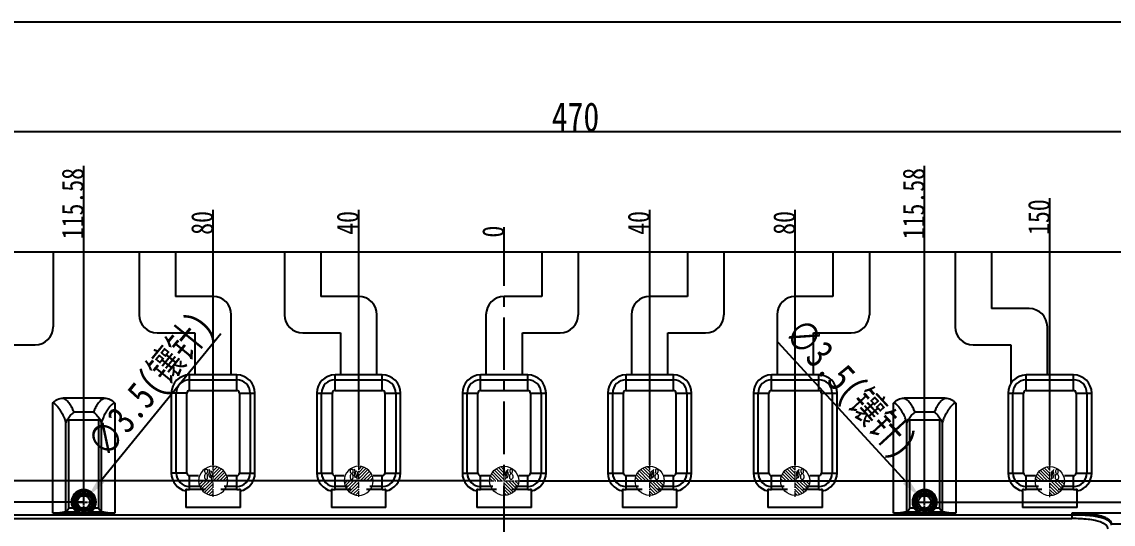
# Model space of a CAD drawing. Header units: millimetres. Extents: x -941 to 1421, y -11614 to -3210.
# Drawn here: x -123.7 to 176.3, y -5870.4 to -5732.3 of the extents above; entities that cross this region are included whole.
import ezdxf
from ezdxf.enums import TextEntityAlignment as Align

# ---------------------------------------------------------------- set-up
doc = ezdxf.new("R2010")
doc.units = ezdxf.units.MM
doc.header["$LTSCALE"] = 16.335
doc.header["$PDMODE"] = 3
doc.header["$PDSIZE"] = 0.3125
doc.linetypes.add('CENTER', pattern=[0.6, 0.375, -0.075, 0.075, -0.075])
doc.linetypes.add('HIDDEN', pattern=[0.2, 0.1, -0.1])
doc.layers.get('0').update_dxf_attribs({"linetype": 'CONTINUOUS'})
doc.layers.get('Defpoints').update_dxf_attribs({"linetype": 'CONTINUOUS'})
doc.layers.add('DEFAULT_2', color=8, linetype='HIDDEN')
doc.layers.add('epin', color=13, linetype='CONTINUOUS', lineweight=9)
doc.styles.get("Standard").update_dxf_attribs({"font": 'txt', "width": 0.8})
doc.styles.add('TXT05', font='txt.shx', dxfattribs={"width": 0.5, "bigfont": 'gbcbig.shx'})
doc.dimstyles.new('ISO-25', dxfattribs={"dimtxt": 8, "dimasz": 6, "dimexe": 0, "dimexo": 0, "dimgap": 0, "dimtad": 1, "dimdsep": 46, "dimtxsty": 'Standard', "dimcen": 0, "dimclrd": 4, "dimclre": 4, "dimclrt": 6, "dimazin": 0, "dimtfac": 1, "dimtofl": 0, "dimtmove": 0, "dimatfit": 3, "dimfxl": 0, "dimarcsym": 0})

# ---------------------------------------------------------------- blocks, each defined once
blk = doc.blocks.new('*D630')
at = {"color": 4, "lineweight": -2}
for p, q in [((-226.1, -5846.47), (-226.1, -5762.46)), ((-220.1, -5762.46), (237.9, -5762.46)), ((243.9, -5846.47), (243.9, -5762.46))]:
    blk.add_line(p, q, dxfattribs=at)
at = {"color": 4}
for points in [[(-220.1, -5761.46), (-220.1, -5763.46), (-226.1, -5762.46)], [(237.9, -5761.46), (237.9, -5763.46), (243.9, -5762.46)]]:
    blk.add_solid(points, dxfattribs=at)
at = {"layer": 'Defpoints', "color": 0}
for p in [(243.9, -5762.46), (-226.1, -5846.47), (243.9, -5846.47)]:
    blk.add_point(p, dxfattribs=at)
at = {"color": 6, "insert": (28.5, -5758.46), "char_height": 8, "attachment_point": 5}
blk.add_mtext('470', dxfattribs=at)
blk = doc.blocks.new('*D631')
at = {"color": 4, "lineweight": -2}
for p, q in [((176.22, -5795.47), (284.86, -5795.47)), ((284.86, -5801.47), (284.86, -6169.47)), ((166.69, -6175.47), (284.86, -6175.47))]:
    blk.add_line(p, q, dxfattribs=at)
at = {"color": 4}
for points in [[(283.86, -5801.47), (285.86, -5801.47), (284.86, -5795.47)], [(283.86, -6169.47), (285.86, -6169.47), (284.86, -6175.47)]]:
    blk.add_solid(points, dxfattribs=at)
at = {"layer": 'Defpoints', "color": 0}
for p in [(176.22, -5795.47), (166.69, -6175.47), (284.86, -6175.47)]:
    blk.add_point(p, dxfattribs=at)
at = {"color": 6, "insert": (280.86, -5974.79), "char_height": 8, "attachment_point": 5, "rotation": 90}
blk.add_mtext('380', dxfattribs=at)
blk = doc.blocks.new('*D668')
at = {"color": 4, "lineweight": -2}
for p, q in [((228.03, -5858.47), (240.03, -5853.21)), ((240.03, -5853.21), (263.23, -5853.21)), ((13.3, -5858.47), (228.03, -5858.47))]:
    blk.add_line(p, q, dxfattribs=at)
at = {"layer": 'Defpoints', "color": 0}
for p in [(252.03, -5853.21), (13.3, -5858.47), (8.9, -5985.47)]:
    blk.add_point(p, dxfattribs=at)
at = {"color": 6, "insert": (257.63, -5850.21), "char_height": 6, "attachment_point": 5}
blk.add_mtext('127', dxfattribs=at)
blk = doc.blocks.new('*D669')
at = {"color": 4, "lineweight": -2}
blk.add_line((217.29, -5825.47), (262.43, -5825.47), dxfattribs=at)
at = {"layer": 'Defpoints', "color": 0}
for p in [(217.29, -5825.47), (252.03, -5825.47), (8.9, -5985.47)]:
    blk.add_point(p, dxfattribs=at)
at = {"color": 6, "insert": (257.23, -5822.47), "char_height": 6, "attachment_point": 5}
blk.add_mtext('160', dxfattribs=at)
blk = doc.blocks.new('*D689')
at = {"color": 4, "lineweight": -2}
blk.add_line((8.9, -5804.45), (8.9, -5788.75), dxfattribs=at)
at = {"layer": 'Defpoints', "color": 0}
for p in [(8.9, -5791.15), (8.9, -5804.45), (8.9, -5985.47)]:
    blk.add_point(p, dxfattribs=at)
at = {"color": 6, "insert": (5.9, -5789.95), "char_height": 6, "attachment_point": 5, "rotation": 90}
blk.add_mtext('0', dxfattribs=at)
blk = doc.blocks.new('*D690')
at = {"color": 4, "lineweight": -2}
blk.add_line((48.9, -5854.07), (48.9, -5783.95), dxfattribs=at)
at = {"layer": 'Defpoints', "color": 0}
for p in [(48.9, -5791.15), (48.9, -5854.07), (8.9, -5985.47)]:
    blk.add_point(p, dxfattribs=at)
at = {"color": 6, "insert": (45.9, -5787.55), "char_height": 6, "attachment_point": 5, "rotation": 90}
blk.add_mtext('40', dxfattribs=at)
blk = doc.blocks.new('*D691')
at = {"color": 4, "lineweight": -2}
blk.add_line((88.9, -5854.07), (88.9, -5783.95), dxfattribs=at)
at = {"layer": 'Defpoints', "color": 0}
for p in [(88.9, -5791.15), (88.9, -5854.07), (8.9, -5985.47)]:
    blk.add_point(p, dxfattribs=at)
at = {"color": 6, "insert": (85.9, -5787.55), "char_height": 6, "attachment_point": 5, "rotation": 90}
blk.add_mtext('80', dxfattribs=at)
blk = doc.blocks.new('*D692')
at = {"color": 4, "lineweight": -2}
blk.add_line((158.9, -5854.16), (158.9, -5780.75), dxfattribs=at)
at = {"layer": 'Defpoints', "color": 0}
for p in [(158.9, -5791.15), (158.9, -5854.16), (8.9, -5985.47)]:
    blk.add_point(p, dxfattribs=at)
at = {"color": 6, "insert": (155.9, -5785.95), "char_height": 6, "attachment_point": 5, "rotation": 90}
blk.add_mtext('150', dxfattribs=at)
blk = doc.blocks.new('*D693')
at = {"color": 4, "lineweight": -2}
for p, q in [((186.4, -5803.15), (186.4, -5779.95)), ((184.9, -5815.15), (186.4, -5803.15)), ((184.9, -5971.07), (184.9, -5815.15))]:
    blk.add_line(p, q, dxfattribs=at)
at = {"layer": 'Defpoints', "color": 0}
for p in [(186.4, -5791.15), (184.9, -5971.07), (8.9, -5985.47)]:
    blk.add_point(p, dxfattribs=at)
at = {"color": 6, "insert": (183.4, -5785.55), "char_height": 6, "attachment_point": 5, "rotation": 90}
blk.add_mtext('176', dxfattribs=at)
blk = doc.blocks.new('*D694')
at = {"color": 4, "lineweight": -2}
blk.add_line((213.9, -5822.3), (213.9, -5779.15), dxfattribs=at)
at = {"layer": 'Defpoints', "color": 0}
for p in [(213.9, -5791.15), (213.9, -5822.3), (8.9, -5985.47)]:
    blk.add_point(p, dxfattribs=at)
at = {"color": 6, "insert": (210.9, -5785.15), "char_height": 6, "attachment_point": 5, "rotation": 90}
blk.add_mtext('205', dxfattribs=at)
blk = doc.blocks.new('*D715')
at = {"color": 4, "lineweight": -2}
for p, q in [((-222.24, -5854.72), (-245.44, -5854.72)), ((-210.24, -5858.47), (-222.24, -5854.72)), ((4.5, -5858.47), (-210.24, -5858.47))]:
    blk.add_line(p, q, dxfattribs=at)
at = {"layer": 'Defpoints', "color": 0}
for p in [(-234.24, -5854.72), (4.5, -5858.47), (8.9, -5985.47)]:
    blk.add_point(p, dxfattribs=at)
at = {"color": 6, "insert": (-239.84, -5851.72), "char_height": 6, "attachment_point": 5}
blk.add_mtext('127', dxfattribs=at)
blk = doc.blocks.new('*D716')
at = {"color": 4, "lineweight": -2}
blk.add_line((-199.5, -5825.47), (-244.64, -5825.47), dxfattribs=at)
at = {"layer": 'Defpoints', "color": 0}
for p in [(-234.24, -5825.47), (-199.5, -5825.47), (8.9, -5985.47)]:
    blk.add_point(p, dxfattribs=at)
at = {"color": 6, "insert": (-239.44, -5822.47), "char_height": 6, "attachment_point": 5}
blk.add_mtext('160', dxfattribs=at)
blk = doc.blocks.new('*D705')
at = {"color": 4, "lineweight": -2}
blk.add_line((-31.1, -5854.07), (-31.1, -5783.95), dxfattribs=at)
at = {"layer": 'Defpoints', "color": 0}
for p in [(-31.1, -5791.15), (-31.1, -5854.07), (8.9, -5985.47)]:
    blk.add_point(p, dxfattribs=at)
at = {"color": 6, "insert": (-34.1, -5787.55), "char_height": 6, "attachment_point": 5, "rotation": 90}
blk.add_mtext('40', dxfattribs=at)
blk = doc.blocks.new('*D706')
at = {"color": 4, "lineweight": -2}
blk.add_line((-71.1, -5854.07), (-71.1, -5783.95), dxfattribs=at)
at = {"layer": 'Defpoints', "color": 0}
for p in [(-71.1, -5791.15), (-71.1, -5854.07), (8.9, -5985.47)]:
    blk.add_point(p, dxfattribs=at)
at = {"color": 6, "insert": (-74.1, -5787.55), "char_height": 6, "attachment_point": 5, "rotation": 90}
blk.add_mtext('80', dxfattribs=at)
blk = doc.blocks.new('*D707')
at = {"color": 4, "lineweight": -2}
blk.add_line((-141.1, -5854.16), (-141.1, -5780.75), dxfattribs=at)
at = {"layer": 'Defpoints', "color": 0}
for p in [(-141.1, -5791.15), (-141.1, -5854.16), (8.9, -5985.47)]:
    blk.add_point(p, dxfattribs=at)
at = {"color": 6, "insert": (-144.1, -5785.95), "char_height": 6, "attachment_point": 5, "rotation": 90}
blk.add_mtext('150', dxfattribs=at)
blk = doc.blocks.new('*D708')
at = {"color": 4, "lineweight": -2}
for p, q in [((-168.6, -5803.15), (-168.6, -5779.95)), ((-167.1, -5815.15), (-168.6, -5803.15)), ((-167.1, -5971.07), (-167.1, -5815.15))]:
    blk.add_line(p, q, dxfattribs=at)
at = {"layer": 'Defpoints', "color": 0}
for p in [(-168.6, -5791.15), (-167.1, -5971.07), (8.9, -5985.47)]:
    blk.add_point(p, dxfattribs=at)
at = {"color": 6, "insert": (-171.6, -5785.55), "char_height": 6, "attachment_point": 5, "rotation": 90}
blk.add_mtext('176', dxfattribs=at)
blk = doc.blocks.new('*D709')
at = {"color": 4, "lineweight": -2}
blk.add_line((-196.1, -5822.3), (-196.1, -5779.15), dxfattribs=at)
at = {"layer": 'Defpoints', "color": 0}
for p in [(-196.1, -5791.15), (-196.1, -5822.3), (8.9, -5985.47)]:
    blk.add_point(p, dxfattribs=at)
at = {"color": 6, "insert": (-199.1, -5785.15), "char_height": 6, "attachment_point": 5, "rotation": 90}
blk.add_mtext('205', dxfattribs=at)
blk = doc.blocks.new('*D844')
at = {"color": 4, "lineweight": -2}
blk.add_line((84.07, -5820.38), (119.23, -5858.61), dxfattribs=at)
at = {"color": 4}
blk.add_solid([(119.96, -5857.93), (118.49, -5859.28), (123.29, -5863.02)], dxfattribs=at)
at = {"layer": 'Defpoints', "color": 0}
for p in [(123.29, -5863.02), (125.66, -5865.6)]:
    blk.add_point(p, dxfattribs=at)
at = {"color": 6, "insert": (103.51, -5833.7), "char_height": 8, "attachment_point": 5, "rotation": 312.6002}
blk.add_mtext('∅3.5(镶针)', dxfattribs=at)
blk = doc.blocks.new('*D845')
at = {"color": 4, "lineweight": -2}
blk.add_line((124.47, -5864.31), (270.12, -5864.31), dxfattribs=at)
at = {"layer": 'Defpoints', "color": 0}
for p in [(124.47, -5864.31), (250.92, -5864.31), (8.9, -5985.47)]:
    blk.add_point(p, dxfattribs=at)
at = {"color": 6, "insert": (260.52, -5861.31), "char_height": 6, "attachment_point": 5}
blk.add_mtext('121.16', dxfattribs=at)
blk = doc.blocks.new('*D846')
at = {"color": 4, "lineweight": -2}
blk.add_line((124.47, -5863.7), (124.47, -5771.83), dxfattribs=at)
at = {"layer": 'Defpoints', "color": 0}
for p in [(124.47, -5792.63), (124.47, -5863.7), (8.9, -5985.47)]:
    blk.add_point(p, dxfattribs=at)
at = {"color": 6, "insert": (121.47, -5782.23), "char_height": 6, "attachment_point": 5, "rotation": 90}
blk.add_mtext('115.58', dxfattribs=at)
blk = doc.blocks.new('*D847')
at = {"color": 4, "lineweight": -2}
blk.add_line((-106.68, -5864.31), (-252.33, -5864.31), dxfattribs=at)
at = {"layer": 'Defpoints', "color": 0}
for p in [(-233.13, -5864.31), (-106.68, -5864.31), (8.9, -5985.47)]:
    blk.add_point(p, dxfattribs=at)
at = {"color": 6, "insert": (-242.73, -5861.31), "char_height": 6, "attachment_point": 5}
blk.add_mtext('121.16', dxfattribs=at)
blk = doc.blocks.new('*D848')
at = {"color": 4, "lineweight": -2}
blk.add_line((-106.68, -5863.7), (-106.68, -5771.83), dxfattribs=at)
at = {"layer": 'Defpoints', "color": 0}
for p in [(-106.68, -5792.63), (-106.68, -5863.7), (8.9, -5985.47)]:
    blk.add_point(p, dxfattribs=at)
at = {"color": 6, "insert": (-109.68, -5782.23), "char_height": 6, "attachment_point": 5, "rotation": 90}
blk.add_mtext('115.58', dxfattribs=at)
blk = doc.blocks.new('*D849')
at = {"color": 4, "lineweight": -2}
blk.add_line((-68.95, -5818.06), (-101.78, -5858.31), dxfattribs=at)
at = {"color": 4}
blk.add_solid([(-102.56, -5857.67), (-101.01, -5858.94), (-105.57, -5862.96)], dxfattribs=at)
at = {"layer": 'Defpoints', "color": 0}
for p in [(-105.57, -5862.96), (-107.79, -5865.67)]:
    blk.add_point(p, dxfattribs=at)
at = {"color": 6, "insert": (-87.57, -5832.51), "char_height": 8, "attachment_point": 5, "rotation": 50.8002}
blk.add_mtext('∅3.5(镶针)', dxfattribs=at)
blk = doc.blocks.new('epin_ejp_8')
at = {"layer": 'epin'}
h = blk.add_hatch(dxfattribs=at)
h.set_pattern_fill('_ANSI31', color=123, scale=0.2, angle=90, style=0)
h.set_pattern_definition([(135, (-263.1036, 1313.3417), (-0.4490128, -0.4490128), [])])
h.paths.add_polyline_path([(0, 4, 0.414214), (-4, 0), (0, 0)])
h.paths.add_polyline_path([(4, 0), (0, 0), (0, -4, 0.414214)])
at = {"layer": 'epin', "color": 1, "linetype": 'CENTER', "ltscale": 0.248791}
for p, q in [((0, -4.4), (0, 4.4)), ((-4.4, 0), (4.4, 0))]:
    blk.add_line(p, q, dxfattribs=at)
at = {"layer": 'epin'}
blk.add_circle((0, 0), 4, dxfattribs=at)
at = {"layer": 'epin', "color": 6, "style": 'TXT05', "width": 0.5}
blk.add_text('%%c8', height=2.8, dxfattribs=at).set_placement((1.33, 1.8), align=Align.MIDDLE)
blk = doc.blocks.new('1236')
at = {"layer": 'epin', "color": 4, "xscale": -1}
for p in [(-3554.72, 4287.45), (-3514.72, 4287.45)]:
    blk.add_blockref('epin_ejp_8', p, dxfattribs=at)
at = {"layer": 'epin', "color": 4}
for p in [(-3474.72, 4287.45), (-3434.72, 4287.45), (-3394.72, 4287.45), (-3324.72, 4287.35)]:
    blk.add_blockref('epin_ejp_8', p, dxfattribs=at)

msp = doc.modelspace()

# ---------------------------------------------------------------- linework, layer by layer
at = {"color": 7, "linetype": 'Continuous'}
for p, q in [((-175.104, -5795.468), (192.896, -5795.468)), ((-115.039, -5795.468), (-115.039, -5816.108)), ((-91.473, -5795.468), (-91.473, -5812.786)), ((-81.473, -5795.468), (-81.473, -5807.786)), ((-51.473, -5795.468), (-51.473, -5812.786)), ((-41.473, -5795.468), (-41.473, -5807.786)), ((19.265, -5795.468), (19.265, -5807.786)), ((29.265, -5795.468), (29.265, -5812.786)), ((59.264, -5795.468), (59.264, -5807.786)), ((69.264, -5795.468), (69.264, -5812.786)), ((99.264, -5795.468), (99.264, -5807.786)), ((109.264, -5795.468), (109.264, -5812.786)), ((132.83, -5795.468), (132.83, -5816.108)), ((142.83, -5795.468), (142.83, -5811.108)), ((-71.104, -5807.786), (-81.473, -5807.786)), ((-31.104, -5807.786), (-41.473, -5807.786)), ((19.265, -5807.786), (8.896, -5807.786)), ((59.264, -5807.786), (48.895, -5807.786)), ((99.264, -5807.786), (88.895, -5807.786)), ((-66.104, -5829.369), (-66.104, -5812.786)), ((-26.104, -5829.369), (-26.104, -5812.786)), ((3.896, -5812.786), (3.896, -5829.351)), ((43.895, -5812.786), (43.895, -5829.351)), ((83.895, -5812.786), (83.895, -5829.351)), ((153.199, -5811.108), (142.83, -5811.108)), ((158.199, -5829.369), (158.199, -5816.108)), ((-86.473, -5817.786), (-76.104, -5817.786)), ((-76.104, -5817.786), (-76.104, -5829.351)), ((-46.473, -5817.786), (-36.104, -5817.786)), ((-36.104, -5817.786), (-36.104, -5829.351)), ((13.896, -5829.369), (13.896, -5817.786)), ((13.896, -5817.786), (24.265, -5817.786)), ((53.895, -5829.369), (53.895, -5817.786)), ((53.895, -5817.786), (64.264, -5817.786)), ((93.895, -5829.369), (93.895, -5817.786)), ((93.895, -5817.786), (104.264, -5817.786)), ((-130.408, -5821.108), (-120.039, -5821.108)), ((137.83, -5821.108), (148.199, -5821.108)), ((148.199, -5821.108), (148.199, -5831.666)), ((-77.604, -5833.632), (-77.604, -5829.351)), ((-64.604, -5829.351), (-77.604, -5829.351)), ((-77.604, -5830.677), (-64.604, -5830.677)), ((-64.604, -5833.632), (-64.604, -5829.351)), ((-37.604, -5833.632), (-37.604, -5829.351)), ((-24.604, -5829.351), (-37.604, -5829.351)), ((-37.604, -5830.677), (-24.604, -5830.677)), ((-24.604, -5833.632), (-24.604, -5829.351)), ((2.396, -5833.632), (2.396, -5829.351)), ((15.396, -5829.351), (2.396, -5829.351)), ((2.396, -5830.677), (15.396, -5830.677)), ((15.396, -5833.632), (15.396, -5829.351)), ((42.396, -5833.632), (42.396, -5829.351)), ((55.396, -5829.351), (42.396, -5829.351)), ((42.396, -5830.677), (55.396, -5830.677)), ((55.396, -5833.632), (55.396, -5829.351)), ((82.396, -5833.632), (82.396, -5829.351)), ((95.396, -5829.351), (82.396, -5829.351)), ((82.396, -5830.677), (95.396, -5830.677)), ((95.396, -5833.632), (95.396, -5829.351)), ((165.396, -5829.351), (152.396, -5829.369)), ((152.396, -5833.632), (152.396, -5829.369)), ((152.396, -5830.677), (165.396, -5830.677)), ((165.396, -5833.632), (165.396, -5829.351)), ((-82.604, -5834.351), (-82.604, -5856.351)), ((-78.323, -5834.351), (-82.604, -5834.351)), ((-81.278, -5856.351), (-81.278, -5834.351)), ((-78.323, -5856.351), (-78.323, -5834.351)), ((-77.604, -5833.632), (-64.604, -5833.632)), ((-63.885, -5834.351), (-63.885, -5856.351)), ((-63.885, -5834.351), (-59.604, -5834.351)), ((-60.93, -5834.351), (-60.93, -5856.351)), ((-59.604, -5856.351), (-59.604, -5834.351)), ((-42.604, -5834.351), (-42.604, -5856.351)), ((-42.604, -5834.351), (-38.323, -5834.351)), ((-41.278, -5856.351), (-41.278, -5834.351)), ((-38.323, -5856.351), (-38.323, -5834.351)), ((-37.604, -5833.632), (-24.604, -5833.632)), ((-23.885, -5834.351), (-23.885, -5856.351)), ((-23.885, -5834.351), (-19.604, -5834.351)), ((-20.93, -5834.351), (-20.93, -5856.351)), ((-19.604, -5856.351), (-19.604, -5834.351)), ((-2.604, -5834.351), (-2.604, -5856.351)), ((-2.604, -5834.351), (1.677, -5834.351)), ((-1.278, -5856.351), (-1.278, -5834.351)), ((1.677, -5856.351), (1.677, -5834.351)), ((2.396, -5833.632), (15.396, -5833.632)), ((16.115, -5834.351), (16.115, -5856.351)), ((16.115, -5834.351), (20.396, -5834.351)), ((19.07, -5834.351), (19.07, -5856.351)), ((20.396, -5856.351), (20.396, -5834.351)), ((37.396, -5834.351), (37.396, -5856.351)), ((37.396, -5834.351), (41.677, -5834.351)), ((38.722, -5856.351), (38.722, -5834.351)), ((41.677, -5856.351), (41.677, -5834.351)), ((42.396, -5833.632), (55.396, -5833.632)), ((56.115, -5834.351), (56.115, -5856.351)), ((56.115, -5834.351), (60.396, -5834.351)), ((59.07, -5834.351), (59.07, -5856.351)), ((60.396, -5856.351), (60.396, -5834.351)), ((77.396, -5834.351), (77.396, -5856.351)), ((77.396, -5834.351), (81.677, -5834.351)), ((78.722, -5856.351), (78.722, -5834.351)), ((81.677, -5856.351), (81.677, -5834.351)), ((82.396, -5833.632), (95.396, -5833.632)), ((96.115, -5834.351), (96.115, -5856.351)), ((96.115, -5834.351), (100.396, -5834.351)), ((99.07, -5834.351), (99.07, -5856.351)), ((100.396, -5856.351), (100.396, -5834.351)), ((147.396, -5834.351), (147.396, -5856.351)), ((147.396, -5834.351), (151.677, -5834.351)), ((148.722, -5856.351), (148.722, -5834.351)), ((151.677, -5856.351), (151.677, -5834.351)), ((152.396, -5833.632), (165.396, -5833.632)), ((166.115, -5834.351), (166.115, -5856.351)), ((166.115, -5834.351), (170.396, -5834.351)), ((169.07, -5834.351), (169.07, -5856.351)), ((170.396, -5856.351), (170.396, -5834.351)), ((-115.212, -5867.354), (-115.212, -5837.142)), ((-101.044, -5835.699), (-112.314, -5835.699)), ((-98.146, -5837.142), (-98.147, -5867.354)), ((115.938, -5867.354), (115.938, -5837.142)), ((130.106, -5835.699), (118.836, -5835.699)), ((133.004, -5837.142), (133.004, -5867.354)), ((-104.028, -5839.619), (-109.33, -5839.619)), ((127.122, -5839.619), (121.82, -5839.619)), ((-111.56, -5866.982), (-111.56, -5842.399)), ((-110.849, -5841.784), (-110.849, -5865.979)), ((-102.509, -5841.784), (-110.849, -5841.784)), ((-102.509, -5865.979), (-102.509, -5841.784)), ((-101.798, -5866.982), (-101.798, -5842.399)), ((119.59, -5866.982), (119.59, -5842.399)), ((120.301, -5841.784), (120.301, -5865.979)), ((128.641, -5841.784), (120.301, -5841.784)), ((128.641, -5865.979), (128.641, -5841.784)), ((129.352, -5866.982), (129.352, -5842.399)), ((-78.323, -5856.351), (-82.604, -5856.351)), ((-77.604, -5860.862), (-77.604, -5857.071)), ((-75.084, -5857.071), (-77.604, -5857.071)), ((-64.604, -5857.071), (-67.124, -5857.071)), ((-64.604, -5860.862), (-64.604, -5857.071)), ((-63.885, -5856.351), (-59.604, -5856.351)), ((-42.604, -5856.351), (-38.323, -5856.351)), ((-37.604, -5860.862), (-37.604, -5857.071)), ((-35.084, -5857.071), (-37.604, -5857.071)), ((-24.604, -5857.071), (-27.124, -5857.071)), ((-24.604, -5860.862), (-24.604, -5857.071)), ((-23.885, -5856.351), (-19.604, -5856.351)), ((-2.604, -5856.351), (1.677, -5856.351)), ((2.396, -5860.862), (2.396, -5857.071)), ((4.916, -5857.071), (2.396, -5857.071)), ((15.396, -5857.071), (12.876, -5857.071)), ((15.396, -5860.862), (15.396, -5857.071)), ((16.115, -5856.351), (20.396, -5856.351)), ((37.396, -5856.351), (41.677, -5856.351)), ((42.396, -5860.862), (42.396, -5857.071)), ((44.916, -5857.071), (42.396, -5857.071)), ((55.396, -5857.071), (52.876, -5857.071)), ((55.396, -5860.862), (55.396, -5857.071)), ((56.115, -5856.351), (60.396, -5856.351)), ((77.396, -5856.351), (81.677, -5856.351)), ((82.396, -5860.862), (82.396, -5857.071)), ((84.916, -5857.071), (82.396, -5857.071)), ((95.396, -5857.071), (92.876, -5857.071)), ((95.396, -5860.862), (95.396, -5857.071)), ((96.115, -5856.351), (100.396, -5856.351)), ((147.396, -5856.351), (151.677, -5856.351)), ((152.396, -5860.862), (152.396, -5857.071)), ((154.926, -5857.071), (152.396, -5857.071)), ((165.396, -5857.071), (162.866, -5857.071)), ((165.396, -5860.862), (165.396, -5857.071)), ((166.115, -5856.351), (170.396, -5856.351)), ((-78.604, -5860.738), (-78.604, -5865.851)), ((-74.18, -5860.025), (-77.604, -5860.025)), ((-73.22, -5860.862), (-77.604, -5860.862)), ((-64.604, -5860.862), (-68.989, -5860.862)), ((-64.604, -5860.025), (-68.028, -5860.025)), ((-63.604, -5865.851), (-63.604, -5860.738)), ((-38.604, -5860.738), (-38.604, -5865.851)), ((-34.18, -5860.025), (-37.604, -5860.025)), ((-33.22, -5860.862), (-37.604, -5860.862)), ((-24.604, -5860.862), (-28.989, -5860.862)), ((-24.604, -5860.025), (-28.028, -5860.025)), ((-23.604, -5865.851), (-23.604, -5860.738)), ((1.396, -5860.738), (1.396, -5865.851)), ((5.82, -5860.025), (2.396, -5860.025)), ((6.78, -5860.862), (2.396, -5860.862)), ((15.396, -5860.862), (11.011, -5860.862)), ((15.396, -5860.025), (11.972, -5860.025)), ((16.396, -5865.851), (16.396, -5860.738)), ((41.396, -5860.738), (41.396, -5865.851)), ((45.82, -5860.025), (42.396, -5860.025)), ((46.78, -5860.862), (42.396, -5860.862)), ((55.396, -5860.862), (51.011, -5860.862)), ((55.396, -5860.025), (51.972, -5860.025)), ((56.396, -5865.851), (56.396, -5860.738)), ((81.396, -5860.738), (81.396, -5865.851)), ((85.82, -5860.025), (82.396, -5860.025)), ((86.78, -5860.862), (82.396, -5860.862)), ((95.396, -5860.862), (91.011, -5860.862)), ((95.396, -5860.025), (91.972, -5860.025)), ((96.396, -5865.851), (96.396, -5860.738)), ((151.396, -5860.738), (151.396, -5865.851)), ((155.743, -5860.025), (152.396, -5860.025)), ((156.635, -5860.862), (152.396, -5860.862)), ((165.396, -5860.862), (161.157, -5860.862)), ((165.396, -5860.025), (162.048, -5860.025)), ((166.396, -5865.851), (166.396, -5860.738)), ((-98.147, -5867.354), (-115.212, -5867.354)), ((-111.56, -5866.982), (-108.2, -5866.982)), ((-109.623, -5865.979), (-110.849, -5865.979)), ((-109.244, -5865.764), (-109.623, -5865.979)), ((-106.519, -5867.323), (-106.68, -5867.328)), ((-105.158, -5866.982), (-101.798, -5866.982)), ((-104.114, -5865.764), (-103.735, -5865.979)), ((-102.509, -5865.979), (-103.735, -5865.979)), ((-63.604, -5865.851), (-78.604, -5865.851)), ((-23.604, -5865.851), (-38.604, -5865.851)), ((16.396, -5865.851), (1.396, -5865.851)), ((56.396, -5865.851), (41.396, -5865.851)), ((96.396, -5865.851), (81.396, -5865.851)), ((133.004, -5867.354), (115.938, -5867.354)), ((119.59, -5866.982), (122.95, -5866.982)), ((121.527, -5865.979), (120.301, -5865.979)), ((121.906, -5865.764), (121.527, -5865.979)), ((124.631, -5867.323), (124.47, -5867.328)), ((125.992, -5866.982), (129.352, -5866.982)), ((127.036, -5865.764), (127.415, -5865.979)), ((128.641, -5865.979), (127.415, -5865.979)), ((166.396, -5865.851), (151.396, -5865.851)), ((164.921, -5867.354), (164.921, -5868.859)), ((243.896, -5867.354), (164.921, -5867.354)), ((164.921, -5867.876), (-147.129, -5867.876)), ((-147.129, -5868.859), (164.921, -5868.859)), ((243.896, -5870.393), (175.95, -5870.393))]:
    msp.add_line(p, q, dxfattribs=at)
at = {"color": 1, "linetype": 'CENTER', "ltscale": 2.363514}
msp.add_line((8.896, -6175.468), (8.896, -5795.468), dxfattribs=at)
at = {"color": 1, "linetype": 'CENTER', "ltscale": 0.108846}
for p, q in [((-108.604, -5864.313), (-104.754, -5864.313)), ((-106.679, -5866.238), (-106.679, -5862.388)), ((122.546, -5864.313), (126.396, -5864.313)), ((124.471, -5866.238), (124.471, -5862.388))]:
    msp.add_line(p, q, dxfattribs=at)
msp.add_lwpolyline([(-297.432, -5732.258), (503.564, -5732.258), (503.564, -6283.956), (-297.432, -6283.956)], close=True)
at = {"color": 7, "linetype": 'Continuous'}
for centre, radius in [((-106.679, -5864.313), 2.513), ((-106.679, -5864.313), 2.213), ((124.471, -5864.313), 2.513), ((124.471, -5864.313), 2.213)]:
    msp.add_circle(centre, radius, dxfattribs=at)
at = {"color": 2}
for centre in [(-106.679, -5864.313), (124.471, -5864.313)]:
    msp.add_circle(centre, 1.75, dxfattribs=at)
at = {"color": 7, "linetype": 'Continuous'}
for centre, radius, start, end in [((-71.104, -5812.786), 5, 0, 90), ((-31.104, -5812.786), 5, 0, 90), ((8.896, -5812.786), 5, 90, 180), ((48.895, -5812.786), 5, 90, 180), ((88.895, -5812.786), 5, 90, 180), ((-86.473, -5812.786), 5, 180, 270), ((-46.473, -5812.786), 5, 180, 270), ((24.265, -5812.786), 5, 270, 0), ((64.264, -5812.786), 5, 270, 0), ((104.264, -5812.786), 5, 270, 0), ((153.199, -5816.108), 5, 0, 90), ((-120.039, -5816.108), 5, 270, 0), ((137.83, -5816.108), 5, 180, 270), ((-77.604, -5834.351), 5, 90, 180), ((-77.604, -5834.351), 3.674, 90, 180), ((-64.604, -5834.351), 5, 0, 90), ((-64.604, -5834.351), 3.674, 0, 90), ((-37.604, -5834.351), 5, 90, 180), ((-37.604, -5834.351), 3.674, 90, 180), ((-24.604, -5834.351), 5, 0, 90), ((-24.604, -5834.351), 3.674, 0, 90), ((2.396, -5834.351), 5, 90, 180), ((2.396, -5834.351), 3.674, 90, 180), ((15.396, -5834.351), 5, 0, 90), ((15.396, -5834.351), 3.674, 0, 90), ((42.396, -5834.351), 5, 90, 180), ((42.396, -5834.351), 3.674, 90, 180), ((55.396, -5834.351), 5, 0, 90), ((55.396, -5834.351), 3.674, 0, 90), ((82.396, -5834.351), 5, 90, 180), ((82.396, -5834.351), 3.674, 90, 180), ((95.396, -5834.351), 5, 0, 90), ((95.396, -5834.351), 3.674, 0, 90), ((152.396, -5834.351), 4.982, 90, 180), ((152.396, -5834.351), 3.674, 90, 180), ((165.396, -5834.351), 5, 0, 90), ((165.396, -5834.351), 3.674, 0, 90), ((-77.604, -5834.351), 0.719, 90, 180), ((-64.604, -5834.351), 0.719, 0, 90), ((-37.604, -5834.351), 0.719, 90, 180), ((-24.604, -5834.351), 0.719, 0, 90), ((2.396, -5834.351), 0.719, 90, 180), ((15.396, -5834.351), 0.719, 0, 90), ((42.396, -5834.351), 0.719, 90, 180), ((55.396, -5834.351), 0.719, 0, 90), ((82.396, -5834.351), 0.719, 90, 180), ((95.396, -5834.351), 0.719, 0, 90), ((152.396, -5834.351), 0.719, 90, 180), ((165.396, -5834.351), 0.719, 0, 90), ((-123.417, -5845.339), 13.061, 15.79393, 17.54049), ((-89.383, -5845.514), 13.646, 162.46624, 164.13712), ((107.731, -5845.339), 13.063, 15.79405, 17.54043), ((141.772, -5845.515), 13.651, 162.46625, 164.13652), ((-77.604, -5856.351), 5, 180, 258.46304), ((-77.604, -5856.351), 3.674, 180, 270), ((-77.604, -5856.351), 0.719, 180, 270), ((-64.604, -5856.351), 3.674, 270, 0), ((-64.604, -5856.351), 0.719, 270, 0), ((-64.604, -5856.351), 5, 281.53696, 0), ((-37.604, -5856.351), 5, 180, 258.46304), ((-37.604, -5856.351), 3.674, 180, 270), ((-37.604, -5856.351), 0.719, 180, 270), ((-24.604, -5856.351), 3.674, 270, 0), ((-24.604, -5856.351), 0.719, 270, 0), ((-24.604, -5856.351), 5, 281.53696, 0), ((2.396, -5856.351), 5, 180, 258.46304), ((2.396, -5856.351), 3.674, 180, 270), ((2.396, -5856.351), 0.719, 180, 270), ((15.396, -5856.351), 3.674, 270, 0), ((15.396, -5856.351), 0.719, 270, 0), ((15.396, -5856.351), 5, 281.53696, 0), ((42.396, -5856.351), 5, 180, 258.46304), ((42.396, -5856.351), 3.674, 180, 270), ((42.396, -5856.351), 0.719, 180, 270), ((55.396, -5856.351), 3.674, 270, 0), ((55.396, -5856.351), 0.719, 270, 0), ((55.396, -5856.351), 5, 281.53696, 0), ((82.396, -5856.351), 5, 180, 258.46304), ((82.396, -5856.351), 3.674, 180, 270), ((82.396, -5856.351), 0.719, 180, 270), ((95.396, -5856.351), 3.674, 270, 0), ((95.396, -5856.351), 0.719, 270, 0), ((95.396, -5856.351), 5, 281.53696, 0), ((152.396, -5856.351), 5, 180, 258.46304), ((152.396, -5856.351), 3.674, 180, 270), ((152.396, -5856.351), 0.719, 180, 270), ((165.396, -5856.351), 3.674, 270, 0), ((165.396, -5856.351), 0.719, 270, 0), ((165.396, -5856.351), 5, 281.53696, 0), ((-106.679, -5864.313), 3.383, 330.49282, 209.50718), ((-106.679, -5864.313), 2.948, 330.49282, 209.50724), ((124.471, -5864.313), 3.383, 330.49282, 209.50718), ((124.471, -5864.313), 2.948, 330.49282, 209.50724), ((-106.679, -5864.313), 3.015, 232.47781, 307.52219), ((-106.485, -5863.391), 3.98, 244.46453, 245.78662), ((-106.679, -5863.813), 3.515, 245.87337, 262.64019), ((-106.676, -5863.789), 3.539, 262.64244, 263.63643), ((-106.679, -5863.811), 3.517, 276.84497, 281.18417), ((124.471, -5864.313), 3.015, 232.47781, 307.52219), ((124.665, -5863.391), 3.98, 244.46453, 245.78662), ((124.471, -5863.813), 3.515, 245.87337, 262.64019), ((124.474, -5863.789), 3.539, 262.64244, 263.63643), ((124.471, -5863.811), 3.517, 276.84497, 281.18417)]:
    msp.add_arc(centre, radius, start, end, dxfattribs=at)
for centre, start_param, end_param in [((-77.604, -5856.754), -3.3886539, -3.1415927), ((-64.604, -5856.754), 3.1415927, 3.3886539), ((-37.604, -5856.754), -3.3886539, -3.1415927), ((-24.604, -5856.754), 3.1415927, 3.3886539), ((2.396, -5856.754), -3.3886539, -3.1415927), ((15.396, -5856.754), 3.1415927, 3.3886539), ((42.396, -5856.754), -3.3886539, -3.1415927), ((55.396, -5856.754), 3.1415927, 3.3886539), ((82.396, -5856.754), -3.3886539, -3.1415927), ((95.396, -5856.754), 3.1415927, 3.3886539), ((152.396, -5856.754), -3.3886539, -3.1415927), ((165.396, -5856.754), 3.1415927, 3.3886539)]:
    msp.add_ellipse(centre, major_axis=(0, 4.109), ratio=0.9951904, start_param=start_param, end_param=end_param, dxfattribs=at)
for points, knots in [([(-115.212, -5837.142), (-115.049, -5836.914), (-114.666, -5836.497), (-113.724, -5835.886), (-112.87, -5835.699), (-112.314, -5835.699)], [0, 0, 0, 0, 0.2506551, 0.5013774, 1, 1, 1, 1]), ([(-111.56, -5842.399), (-111.7, -5841.966), (-112.018, -5841.082), (-112.532, -5839.994), (-113.065, -5839.108), (-113.579, -5838.394), (-114.107, -5837.788), (-114.569, -5837.377), (-114.908, -5837.185), (-115.11, -5837.142), (-115.212, -5837.142)], [0, 0, 0, 0, 0.2065547, 0.4257248, 0.5445935, 0.6750358, 0.8244733, 0.9088026, 0.9536693, 1, 1, 1, 1]), ([(-109.33, -5839.619), (-109.466, -5839.268), (-109.771, -5838.562), (-110.355, -5837.523), (-111.163, -5836.5), (-111.891, -5835.936), (-112.314, -5835.699)], [0, 0, 0, 0, 0.224988, 0.4587194, 0.7100835, 1, 1, 1, 1]), ([(-101.044, -5835.699), (-101.467, -5835.936), (-102.195, -5836.5), (-103.003, -5837.523), (-103.587, -5838.562), (-103.892, -5839.268), (-104.028, -5839.619)], [0, 0, 0, 0, 0.2899298, 0.5412925, 0.7750195, 1, 1, 1, 1]), ([(-98.146, -5837.142), (-98.248, -5837.142), (-98.45, -5837.185), (-98.789, -5837.377), (-99.251, -5837.788), (-99.779, -5838.394), (-100.293, -5839.108), (-100.826, -5839.994), (-101.34, -5841.082), (-101.658, -5841.966), (-101.798, -5842.399)], [0, 0, 0, 0, 0.0463416, 0.0912143, 0.1755423, 0.3249689, 0.4554232, 0.5743017, 0.7934555, 1, 1, 1, 1]), ([(-101.044, -5835.699), (-100.488, -5835.699), (-99.634, -5835.886), (-98.692, -5836.497), (-98.309, -5836.914), (-98.146, -5837.142)], [0, 0, 0, 0, 0.4986254, 0.7493475, 1, 1, 1, 1]), ([(115.938, -5837.142), (116.101, -5836.914), (116.484, -5836.497), (117.427, -5835.886), (118.28, -5835.699), (118.836, -5835.699)], [0, 0, 0, 0, 0.2508789, 0.5016574, 1, 1, 1, 1]), ([(119.59, -5842.399), (119.45, -5841.966), (119.132, -5841.082), (118.618, -5839.995), (118.085, -5839.109), (117.571, -5838.395), (117.043, -5837.788), (116.582, -5837.378), (116.243, -5837.185), (116.041, -5837.142), (115.938, -5837.142)], [0, 0, 0, 0, 0.2065214, 0.4256532, 0.5445192, 0.6749128, 0.8243134, 0.9086197, 0.9535109, 1, 1, 1, 1]), ([(121.82, -5839.619), (121.684, -5839.268), (121.379, -5838.562), (120.795, -5837.523), (119.987, -5836.499), (119.259, -5835.936), (118.836, -5835.699)], [0, 0, 0, 0, 0.2249853, 0.4587147, 0.7100765, 1, 1, 1, 1]), ([(130.106, -5835.699), (129.683, -5835.936), (128.955, -5836.5), (128.147, -5837.523), (127.563, -5838.562), (127.258, -5839.268), (127.122, -5839.619)], [0, 0, 0, 0, 0.2899384, 0.5413003, 0.775024, 1, 1, 1, 1]), ([(133.004, -5837.142), (132.902, -5837.142), (132.699, -5837.185), (132.361, -5837.378), (131.899, -5837.788), (131.371, -5838.395), (130.857, -5839.109), (130.324, -5839.994), (129.81, -5841.082), (129.492, -5841.966), (129.352, -5842.399)], [0, 0, 0, 0, 0.0463686, 0.0912546, 0.1755863, 0.3250214, 0.4554498, 0.574315, 0.7934672, 1, 1, 1, 1]), ([(130.106, -5835.699), (130.662, -5835.699), (131.516, -5835.885), (132.458, -5836.497), (132.842, -5836.914), (133.004, -5837.142)], [0, 0, 0, 0, 0.4986418, 0.7493557, 1, 1, 1, 1]), ([(-109.33, -5839.619), (-109.652, -5839.814), (-110.277, -5840.351), (-110.757, -5841.019), (-110.963, -5841.402)], [0, 0, 0, 0, 0.4636079, 1, 1, 1, 1]), ([(-104.028, -5839.619), (-103.706, -5839.814), (-103.081, -5840.351), (-102.601, -5841.019), (-102.395, -5841.403)], [0, 0, 0, 0, 0.463602, 1, 1, 1, 1]), ([(121.82, -5839.619), (121.498, -5839.814), (120.873, -5840.351), (120.393, -5841.019), (120.187, -5841.402)], [0, 0, 0, 0, 0.4636053, 1, 1, 1, 1]), ([(127.122, -5839.619), (127.444, -5839.814), (128.069, -5840.351), (128.549, -5841.019), (128.755, -5841.403)], [0, 0, 0, 0, 0.4636034, 1, 1, 1, 1]), ([(-110.963, -5841.402), (-111.099, -5841.562), (-111.368, -5841.85), (-111.525, -5842.221), (-111.56, -5842.399)], [0, 0, 0, 0, 0.5350086, 1, 1, 1, 1]), ([(-101.798, -5842.399), (-101.833, -5842.221), (-101.99, -5841.849), (-102.259, -5841.562), (-102.395, -5841.403)], [0, 0, 0, 0, 0.4651192, 1, 1, 1, 1]), ([(120.187, -5841.402), (120.051, -5841.562), (119.782, -5841.849), (119.625, -5842.221), (119.59, -5842.399)], [0, 0, 0, 0, 0.5348768, 1, 1, 1, 1]), ([(129.352, -5842.399), (129.317, -5842.221), (129.16, -5841.849), (128.891, -5841.562), (128.755, -5841.403)], [0, 0, 0, 0, 0.4651302, 1, 1, 1, 1]), ([(-111.56, -5866.982), (-111.914, -5867.077), (-113.123, -5867.299), (-114.352, -5867.354), (-115.212, -5867.354)], [0, 0, 0, 0, 0.2986822, 1, 1, 1, 1]), ([(-110.849, -5865.979), (-110.906, -5866.105), (-111.02, -5866.341), (-111.19, -5866.607), (-111.329, -5866.78), (-111.419, -5866.878), (-111.493, -5866.944), (-111.54, -5866.977), (-111.56, -5866.982)], [0, 0, 0, 0, 0.3325941, 0.6308331, 0.7585125, 0.8664887, 0.9492295, 1, 1, 1, 1]), ([(-109.108, -5866.535), (-109.154, -5866.495), (-109.338, -5866.321), (-109.499, -5866.125), (-109.623, -5865.979)], [0, 0, 0, 0, 0.240607, 1, 1, 1, 1]), ([(-109.244, -5865.764), (-109.141, -5865.947), (-108.934, -5866.286), (-108.665, -5866.589), (-108.515, -5866.704)], [0, 0, 0, 0, 0.5255308, 1, 1, 1, 1]), ([(-108.6, -5866.672), (-108.617, -5866.67), (-108.694, -5866.67), (-108.77, -5866.698), (-108.821, -5866.728)], [0, 0, 0, 0, 0.2229291, 1, 1, 1, 1]), ([(-108.2, -5866.982), (-108.221, -5866.978), (-108.273, -5866.958), (-108.408, -5866.912), (-108.521, -5866.867), (-108.6, -5866.832)], [0, 0, 0, 0, 0.149594, 0.3923745, 1, 1, 1, 1]), ([(-106.68, -5867.328), (-106.726, -5867.328), (-106.856, -5867.326), (-106.986, -5867.316), (-107.069, -5867.307)], [0, 0, 0, 0, 0.3561536, 1, 1, 1, 1]), ([(-106.26, -5867.303), (-106.28, -5867.306), (-106.392, -5867.318), (-106.505, -5867.326), (-106.596, -5867.327)], [0, 0, 0, 0, 0.1845831, 1, 1, 1, 1]), ([(-105.158, -5866.982), (-105.209, -5867.007), (-105.478, -5867.128), (-105.763, -5867.215), (-105.997, -5867.262)], [0, 0, 0, 0, 0.1932906, 1, 1, 1, 1]), ([(-105.077, -5866.956), (-105.086, -5866.959), (-105.113, -5866.968), (-105.139, -5866.978), (-105.158, -5866.982)], [0, 0, 0, 0, 0.3239005, 1, 1, 1, 1]), ([(-104.537, -5866.728), (-104.585, -5866.752), (-104.761, -5866.838), (-104.944, -5866.908), (-105.077, -5866.956)], [0, 0, 0, 0, 0.2750451, 1, 1, 1, 1]), ([(-104.843, -5866.704), (-104.794, -5866.667), (-104.598, -5866.494), (-104.439, -5866.284), (-104.329, -5866.118)], [0, 0, 0, 0, 0.2351283, 1, 1, 1, 1]), ([(-104.758, -5866.672), (-104.741, -5866.67), (-104.664, -5866.67), (-104.588, -5866.698), (-104.537, -5866.728)], [0, 0, 0, 0, 0.2217875, 1, 1, 1, 1]), ([(-103.735, -5865.979), (-103.798, -5866.053), (-104.032, -5866.332), (-104.297, -5866.605), (-104.537, -5866.728)], [0, 0, 0, 0, 0.2640605, 1, 1, 1, 1]), ([(-101.798, -5866.982), (-101.818, -5866.977), (-101.865, -5866.944), (-101.94, -5866.878), (-102.029, -5866.78), (-102.168, -5866.607), (-102.34, -5866.341), (-102.452, -5866.105), (-102.509, -5865.979)], [0, 0, 0, 0, 0.0508242, 0.1336502, 0.2416348, 0.3694841, 0.6677243, 1, 1, 1, 1]), ([(-98.146, -5867.354), (-99.006, -5867.354), (-100.235, -5867.299), (-101.444, -5867.077), (-101.798, -5866.982)], [0, 0, 0, 0, 0.7012202, 1, 1, 1, 1]), ([(119.59, -5866.982), (119.236, -5867.077), (118.027, -5867.299), (116.798, -5867.354), (115.938, -5867.354)], [0, 0, 0, 0, 0.2987793, 1, 1, 1, 1]), ([(120.301, -5865.979), (120.245, -5866.105), (120.131, -5866.341), (119.96, -5866.607), (119.821, -5866.78), (119.731, -5866.878), (119.657, -5866.944), (119.61, -5866.977), (119.59, -5866.982)], [0, 0, 0, 0, 0.332281, 0.6305239, 0.7583736, 0.866363, 0.9491831, 1, 1, 1, 1]), ([(122.042, -5866.535), (121.996, -5866.495), (121.812, -5866.321), (121.651, -5866.125), (121.527, -5865.979)], [0, 0, 0, 0, 0.240607, 1, 1, 1, 1]), ([(121.906, -5865.764), (122.009, -5865.947), (122.216, -5866.286), (122.485, -5866.589), (122.635, -5866.704)], [0, 0, 0, 0, 0.5255308, 1, 1, 1, 1]), ([(122.55, -5866.672), (122.533, -5866.67), (122.456, -5866.67), (122.38, -5866.698), (122.329, -5866.728)], [0, 0, 0, 0, 0.2229291, 1, 1, 1, 1]), ([(122.95, -5866.982), (122.929, -5866.978), (122.877, -5866.958), (122.742, -5866.912), (122.629, -5866.867), (122.55, -5866.832)], [0, 0, 0, 0, 0.149594, 0.3923745, 1, 1, 1, 1]), ([(124.47, -5867.328), (124.424, -5867.328), (124.294, -5867.326), (124.164, -5867.316), (124.081, -5867.307)], [0, 0, 0, 0, 0.3561536, 1, 1, 1, 1]), ([(124.89, -5867.303), (124.87, -5867.306), (124.758, -5867.318), (124.645, -5867.326), (124.554, -5867.327)], [0, 0, 0, 0, 0.1845831, 1, 1, 1, 1]), ([(125.992, -5866.982), (125.941, -5867.007), (125.672, -5867.128), (125.387, -5867.215), (125.153, -5867.262)], [0, 0, 0, 0, 0.1932906, 1, 1, 1, 1]), ([(126.073, -5866.956), (126.064, -5866.959), (126.037, -5866.968), (126.011, -5866.978), (125.992, -5866.982)], [0, 0, 0, 0, 0.3239005, 1, 1, 1, 1]), ([(126.613, -5866.728), (126.565, -5866.752), (126.389, -5866.838), (126.206, -5866.908), (126.073, -5866.956)], [0, 0, 0, 0, 0.2750451, 1, 1, 1, 1]), ([(126.307, -5866.704), (126.356, -5866.667), (126.552, -5866.494), (126.711, -5866.284), (126.821, -5866.118)], [0, 0, 0, 0, 0.2351283, 1, 1, 1, 1]), ([(126.392, -5866.672), (126.409, -5866.67), (126.486, -5866.67), (126.562, -5866.698), (126.613, -5866.728)], [0, 0, 0, 0, 0.2217875, 1, 1, 1, 1]), ([(127.415, -5865.979), (127.352, -5866.053), (127.118, -5866.332), (126.853, -5866.605), (126.613, -5866.728)], [0, 0, 0, 0, 0.2640605, 1, 1, 1, 1]), ([(129.352, -5866.982), (129.332, -5866.977), (129.285, -5866.944), (129.21, -5866.878), (129.121, -5866.78), (128.982, -5866.607), (128.811, -5866.341), (128.698, -5866.105), (128.641, -5865.979)], [0, 0, 0, 0, 0.0508142, 0.133616, 0.2415958, 0.3694246, 0.6676784, 1, 1, 1, 1]), ([(133.004, -5867.354), (132.144, -5867.354), (130.915, -5867.299), (129.706, -5867.077), (129.352, -5866.982)], [0, 0, 0, 0, 0.701316, 1, 1, 1, 1]), ([(175.95, -5870.393), (175.9, -5870.206), (175.729, -5869.814), (175.26, -5869.265), (174.501, -5868.739), (173.37, -5868.256), (171.794, -5867.846), (169.778, -5867.55), (167.432, -5867.384), (165.773, -5867.354), (164.921, -5867.354)], [0, 0, 0, 0, 0.0483683, 0.1053944, 0.1785479, 0.2773522, 0.4116833, 0.5850034, 0.7867641, 1, 1, 1, 1]), ([(175.943, -5870.688), (175.89, -5870.507), (175.714, -5870.127), (175.237, -5869.603), (174.472, -5869.11), (173.335, -5868.668), (171.757, -5868.307), (168.907, -5867.943), (166.568, -5867.877), (164.921, -5867.876)], [0, 0, 0, 0, 0.0475178, 0.1038626, 0.1765903, 0.2754245, 0.4103226, 0.5843327, 1, 1, 1, 1]), ([(174.94, -5871.671), (174.89, -5871.496), (174.729, -5871.131), (174.294, -5870.621), (173.603, -5870.132), (172.581, -5869.685), (171.163, -5869.307), (169.344, -5869.036), (167.214, -5868.886), (165.702, -5868.859), (164.921, -5868.859)], [0, 0, 0, 0, 0.0498244, 0.1081947, 0.1820745, 0.280581, 0.4132986, 0.5844068, 0.7852905, 1, 1, 1, 1])]:
    msp.add_open_spline(points, degree=3, knots=knots, dxfattribs=at)
for points in [[(-108.821, -5866.728), (-108.924, -5866.675), (-109.02, -5866.609), (-109.108, -5866.535)], [(-108.6, -5866.832), (-108.675, -5866.8), (-108.749, -5866.765), (-108.821, -5866.728)], [(-108.515, -5866.704), (-108.539, -5866.686), (-108.57, -5866.676), (-108.6, -5866.672)], [(-107.983, -5867.031), (-108.05, -5866.999), (-108.126, -5866.982), (-108.2, -5866.982)], [(-106.596, -5867.327), (-106.624, -5867.328), (-106.652, -5867.328), (-106.68, -5867.328)], [(-105.375, -5867.031), (-105.308, -5866.999), (-105.232, -5866.982), (-105.158, -5866.982)], [(-104.843, -5866.704), (-104.819, -5866.685), (-104.788, -5866.676), (-104.758, -5866.672)], [(-104.329, -5866.118), (-104.253, -5866.003), (-104.182, -5865.885), (-104.114, -5865.764)], [(122.329, -5866.728), (122.226, -5866.675), (122.13, -5866.609), (122.042, -5866.535)], [(122.55, -5866.832), (122.475, -5866.8), (122.401, -5866.765), (122.329, -5866.728)], [(122.635, -5866.704), (122.611, -5866.686), (122.58, -5866.676), (122.55, -5866.672)], [(123.167, -5867.031), (123.1, -5866.999), (123.024, -5866.982), (122.95, -5866.982)], [(124.554, -5867.327), (124.526, -5867.328), (124.498, -5867.328), (124.47, -5867.328)], [(125.775, -5867.031), (125.842, -5866.999), (125.918, -5866.982), (125.992, -5866.982)], [(126.307, -5866.704), (126.331, -5866.685), (126.362, -5866.676), (126.392, -5866.672)], [(126.821, -5866.118), (126.897, -5866.003), (126.968, -5865.885), (127.036, -5865.764)]]:
    msp.add_open_spline(points, degree=3, dxfattribs=at)
at = {"layer": 'DEFAULT_2', "color": 8, "linetype": 'HIDDEN'}
for p, q in [((-106.516, -5867.323), (-106.544, -5867.325)), ((124.634, -5867.323), (124.606, -5867.325))]:
    msp.add_line(p, q, dxfattribs=at)

# ---------------------------------------------------------------- block references
msp.add_blockref('1236', (3483.62, -10145.915))

# ---------------------------------------------------------------- dimensions: what is measured, and where the dimension line sits
dim = msp.add_linear_dim(base=(243.896, -5762.46), p1=(-226.104, -5846.468), p2=(243.896, -5846.468), dimstyle='ISO-25', override={"dimfxl": 1.25})
dim.commit()
dim.dimension.update_dxf_attribs({"geometry": '*D630', "text_midpoint": (28.503, -5762.46), "dimtype": 160})
for feature_location, offset, dtype, origin, picture, middle in [((-106.67905017, -5863.70150469), (0, 71.067635251), 1, (8.89594983, -5985.467626623), '*D848', (-109.67905017, -5782.233869439)), ((124.47094983, -5863.70150469), (0, 71.067635251), 1, (8.89594983, -5985.467626623), '*D846', (121.47094983, -5782.233869439)), ((-196.104, -5822.298), (0, 31.153), 1, (8.896, -5985.468), '*D709', (-199.104, -5785.145)), ((-167.104, -5971.068), (-1.5, 179.922), 1, (8.896, -5985.468), '*D708', (-171.604, -5785.545)), ((-141.104, -5854.163), (0, 63.018), 1, (8.896, -5985.468), '*D707', (-144.104, -5785.945)), ((213.896, -5822.298), (0, 31.153), 1, (8.896, -5985.468), '*D694', (210.896, -5785.145)), ((184.896, -5971.068), (1.5, 179.922), 1, (8.896, -5985.468), '*D693', (183.396, -5785.545)), ((158.896, -5854.163), (0, 63.018), 1, (8.896, -5985.468), '*D692', (155.896, -5785.945)), ((-71.104, -5854.068), (0, 62.922), 1, (8.896, -5985.468), '*D706', (-74.104, -5787.545)), ((-31.104, -5854.068), (0, 62.922), 1, (8.896, -5985.468), '*D705', (-34.104, -5787.545)), ((48.896, -5854.068), (0, 62.922), 1, (8.896, -5985.468), '*D690', (45.896, -5787.545)), ((88.896, -5854.068), (0, 62.922), 1, (8.896, -5985.468), '*D691', (85.896, -5787.545)), ((8.89594983, -5804.447097292), (0, 13.301748055), 1, (8.89594983, -5985.467626623), '*D689', (5.89594983, -5789.945349237)), ((-199.503, -5825.468), (-34.738, 0), 0, (8.896, -5985.468), '*D716', (-239.441, -5822.468)), ((217.295, -5825.468), (34.738, 0), 0, (8.896, -5985.468), '*D669', (257.233, -5822.468)), ((13.296, -5858.468), (238.737, 5.261), 0, (8.896, -5985.468), '*D668', (257.633, -5850.207)), ((4.496, -5858.468), (-238.737, 3.751), 0, (8.896, -5985.468), '*D715', (-239.841, -5851.716)), ((-106.67905017, -5864.312626623), (-126.448238822, 0), 0, (8.89594983, -5985.467626623), '*D847', (-242.727288992, -5861.312626623)), ((124.47094983, -5864.312626623), (126.448238822, 0), 0, (8.89594983, -5985.467626623), '*D845', (260.519188652, -5861.312626623))]:
    dim = msp.add_ordinate_dim(feature_location=feature_location, offset=offset, dtype=dtype, origin=origin, dimstyle='ISO-25', override={"dimtxt": 6, "dimfxl": 1.25})
    dim.commit()
    dim.dimension.update_dxf_attribs({"geometry": picture, "text_midpoint": middle})
dim = msp.add_linear_dim(base=(284.859, -6175.468), p1=(176.217, -5795.468), p2=(166.687, -6175.468), angle=90, dimstyle='ISO-25', override={"dimfxl": 1.25})
dim.commit()
dim.dimension.update_dxf_attribs({"geometry": '*D631', "text_midpoint": (284.859, -5974.792), "dimtype": 160})
for p1, p2, picture, middle in [((-107.785, -5865.669), (-105.573, -5862.956), '*D849', (-87.57, -5832.515)), ((125.655, -5865.601), (123.286, -5863.024), '*D844', (103.51, -5833.704))]:
    dim = msp.add_diameter_dim_2p(p1=p1, p2=p2, text='<>(镶针)', dimstyle='ISO-25', override={"dimfxl": 1.25})
    dim.commit()
    dim.dimension.update_dxf_attribs({"geometry": picture, "text_midpoint": middle})

doc.saveas('drawing.dxf')
